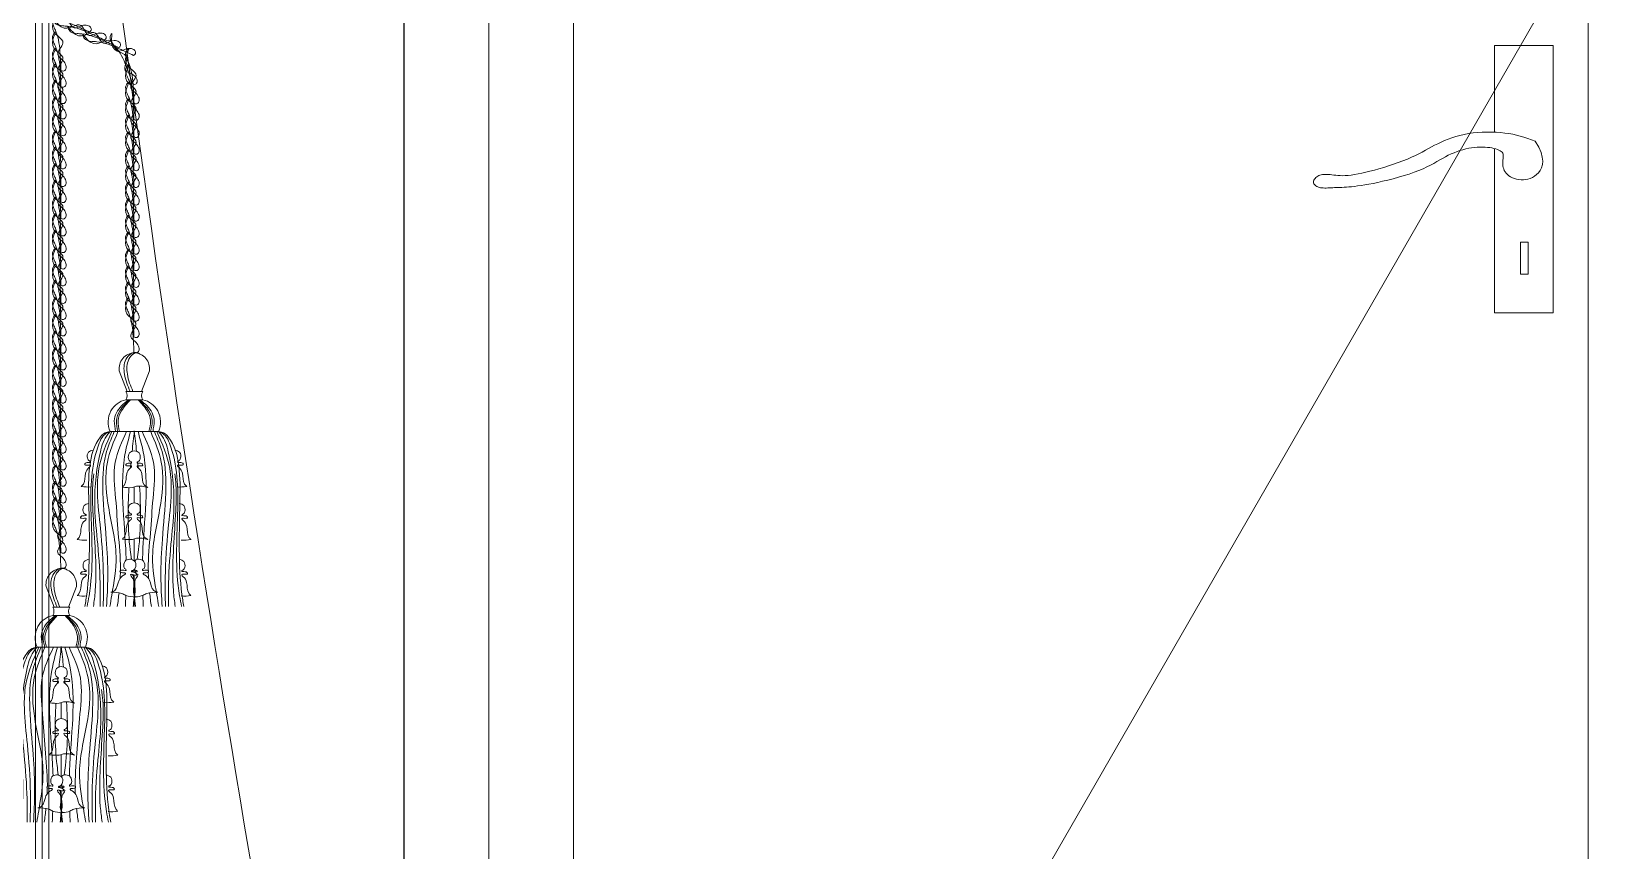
# Model space of a CAD drawing. Header units: inches. Extents: x -20583 to 399182, y -24453 to 525552.
# Drawn here: x 23005 to 23937, y 33676 to 34160 of the extents above; entities that cross this region are included whole.
import ezdxf

# ---------------------------------------------------------------- set-up
doc = ezdxf.new("R2010")
doc.units = ezdxf.units.IN
doc.header["$LTSCALE"] = 1000
doc.header["$MEASUREMENT"] = 0
doc.linetypes.add('HIDDEN2', pattern=[0.1875, 0.125, -0.0625])
for name, color, linetype, lineweight in [('A-GLAZ', 134, 'Continuous', 18), ('Fabric', 253, 'Continuous', 0), ('GRC', 41, 'Continuous', 0)]:
    doc.layers.add(name, color=color, linetype=linetype, lineweight=lineweight)
for name, color, linetype in [('curtain', 21, 'Continuous'), ('FURNITURE', 200, 'Continuous'), ('Layer1', 1, 'Continuous'), ('WOOD 01', 34, 'Continuous')]:
    doc.layers.add(name, color=color, linetype=linetype)

# ---------------------------------------------------------------- blocks, each defined once
blk = doc.blocks.new('tass')
at = {"layer": 'curtain', "color": 42, "lineweight": 0, "ltscale": 1000, "true_color": 0xdba400}
for p, q in [((78219.74, 21088.15, 0), (78229.74, 21088.15, 0)), ((78210.49, 21069.37, 0), (78238.99, 21069.37, 0)), ((78224.74, 21027.33, 0), (78224.74, 21036.71, 0)), ((78224.74, 20992.91, 0), (78224.74, 21005.99, 0)), ((78224.74, 20986.2, 0), (78224.74, 20987.93, 0)), ((78224.74, 20965.98, 0), (78224.74, 20984.61, 0))]:
    blk.add_line(p, q, dxfattribs=at)
at = {"layer": 'curtain', "color": 42, "lineweight": 0, "ltscale": 1000, "true_color": 0xdba400, "elevation": 0}
for points in [[(78224.74, 21115.98, 0.434975), (78215.78, 21105.33), (78220.55, 21093.09)], [(78224.74, 21115.98, -0.434975), (78233.7, 21105.33), (78228.94, 21093.09)], [(78219.74, 21088.15, 0.282984), (78219.74, 21093.09), (78224.74, 21093.09)], [(78229.74, 21088.15, -0.282984), (78229.74, 21093.09), (78224.74, 21093.09)], [(78219.74, 21088.15, 0.222128), (78210.93, 21081.58, 0.232561), (78210.49, 21069.37, 0.647746)], [(78229.74, 21088.15, -0.222128), (78238.55, 21081.58, -0.232561), (78238.99, 21069.37, -0.647746)]]:
    blk.add_lwpolyline(points, format="xyb", dxfattribs=at)
at = {"layer": 'curtain', "color": 42, "lineweight": 0, "ltscale": 1000, "true_color": 0xdba400}
for points in [[(78225.57, 21093.14, 0), (78228.87, 21103.28, 0), (78228.02, 21112.12, 0), (78224.93, 21115.53, 0), (78223.06, 21116.03, 0), (78221.49, 21115.23, 0)], [(78227.24, 21093.09, 0), (78230.55, 21103.23, 0), (78229.7, 21112.07, 0), (78226.72, 21115.4, 0), (78224.74, 21116.25, 0), (78222.97, 21116.01, 0)], [(78221.43, 21088.15, 0), (78217.21, 21084.6, 0), (78212.98, 21075.76, 0), (78213.64, 21069.37, 0), (78213.64, 21069.28, 0)], [(78221.94, 21088.15, 0), (78216.18, 21081.59, 0), (78214.2, 21075.86, 0), (78215.13, 21069.37, 0)], [(78222.5, 21088.15, 0), (78217.17, 21081.59, 0), (78215.2, 21075.86, 0), (78216.13, 21069.37, 0)], [(78227.07, 21088.15, 0), (78232.39, 21081.59, 0), (78234.37, 21075.86, 0), (78233.44, 21069.37, 0)], [(78227.63, 21088.15, 0), (78233.39, 21081.59, 0), (78235.37, 21075.86, 0), (78234.44, 21069.37, 0)], [(78228.14, 21088.15, 0), (78232.35, 21084.6, 0), (78236.59, 21075.76, 0), (78235.93, 21069.37, 0), (78235.93, 21069.28, 0)], [(78200.8, 21058.45, 0), (78197.97, 21057.14, 0), (78197.39, 21053.74, 0), (78198.55, 21052.07, 0), (78199.06, 21051.78, 0), (78199.06, 21051.27, 0), (78198.77, 21051.2, 0), (78197.17, 21051.13, 0), (78196.08, 21050.69, 0), (78195.87, 21050.33, 0), (78195.87, 21049.75, 0), (78196.59, 21049.6, 0), (78198.19, 21049.6, 0), (78199.2, 21049.53, 0), (78199.2, 21049.24, 0), (78198.26, 21048.15, 0), (78196.3, 21044.82, 0), (78195, 21038.37, 0), (78193.74, 21037.01, 0)], [(78224.74, 21058.05, 0), (78221.91, 21056.75, 0), (78221.33, 21053.34, 0), (78222.49, 21051.67, 0), (78223, 21051.38, 0), (78223, 21050.88, 0), (78222.71, 21050.8, 0), (78221.11, 21050.73, 0), (78220.02, 21050.3, 0), (78219.81, 21049.93, 0), (78219.81, 21049.35, 0), (78220.53, 21049.21, 0), (78222.13, 21049.21, 0), (78223.14, 21049.14, 0), (78223.14, 21048.85, 0), (78222.2, 21047.76, 0), (78220.24, 21044.42, 0), (78218.94, 21037.97, 0), (78216.85, 21036.43, 0)], [(78224.74, 21058.05, 0), (78227.57, 21056.75, 0), (78228.15, 21053.34, 0), (78226.99, 21051.67, 0), (78226.48, 21051.38, 0), (78226.48, 21050.88, 0), (78226.77, 21050.8, 0), (78228.37, 21050.73, 0), (78229.46, 21050.3, 0), (78229.68, 21049.93, 0), (78229.68, 21049.35, 0), (78228.95, 21049.21, 0), (78227.35, 21049.21, 0), (78226.34, 21049.14, 0), (78226.34, 21048.85, 0), (78227.28, 21047.76, 0), (78229.24, 21044.42, 0), (78230.55, 21037.97, 0), (78231.8, 21036.62, 0)], [(78249.03, 21058.45, 0), (78251.86, 21057.14, 0), (78252.44, 21053.74, 0), (78251.28, 21052.07, 0), (78250.77, 21051.78, 0), (78250.77, 21051.27, 0), (78251.06, 21051.2, 0), (78252.66, 21051.13, 0), (78253.75, 21050.69, 0), (78253.96, 21050.33, 0), (78253.96, 21049.75, 0), (78253.24, 21049.6, 0), (78251.64, 21049.6, 0), (78250.63, 21049.53, 0), (78250.63, 21049.24, 0), (78251.57, 21048.15, 0), (78253.53, 21044.82, 0), (78254.84, 21038.37, 0), (78256.09, 21037.01, 0)], [(78216.85, 21036.43, 0), (78223.38, 21037.05, 0), (78225.88, 21036.42, 0), (78231.8, 21036.62, 0)], [(78198.28, 21026.97, 0), (78195.45, 21025.67, 0), (78194.87, 21022.26, 0), (78196.03, 21020.59, 0), (78196.54, 21020.3, 0), (78196.54, 21019.8, 0), (78196.25, 21019.72, 0), (78194.65, 21019.65, 0), (78193.56, 21019.22, 0), (78193.35, 21018.85, 0), (78193.35, 21018.27, 0), (78194.07, 21018.13, 0), (78195.67, 21018.13, 0), (78196.68, 21018.06, 0), (78196.68, 21017.77, 0), (78195.74, 21016.68, 0), (78193.78, 21013.34, 0), (78192.48, 21006.89, 0), (78191.22, 21005.53, 0)], [(78224.74, 21027.33, 0), (78221.91, 21026.03, 0), (78221.33, 21022.62, 0), (78222.49, 21020.95, 0), (78223, 21020.66, 0), (78223, 21020.16, 0), (78222.71, 21020.08, 0), (78221.11, 21020.01, 0), (78220.02, 21019.58, 0), (78219.81, 21019.21, 0), (78219.81, 21018.63, 0), (78220.53, 21018.49, 0), (78222.13, 21018.49, 0), (78223.14, 21018.42, 0), (78223.14, 21018.13, 0), (78222.2, 21017.04, 0), (78220.24, 21013.7, 0), (78218.94, 21007.25, 0), (78216.85, 21005.71, 0)], [(78224.74, 21027.33, 0), (78227.57, 21026.03, 0), (78228.15, 21022.62, 0), (78226.99, 21020.95, 0), (78226.48, 21020.66, 0), (78226.48, 21020.16, 0), (78226.77, 21020.08, 0), (78228.37, 21020.01, 0), (78229.46, 21019.58, 0), (78229.68, 21019.21, 0), (78229.68, 21018.63, 0), (78228.95, 21018.49, 0), (78227.35, 21018.49, 0), (78226.34, 21018.42, 0), (78226.34, 21018.13, 0), (78227.28, 21017.04, 0), (78229.24, 21013.7, 0), (78230.55, 21007.25, 0), (78231.8, 21005.9, 0)], [(78251.55, 21026.97, 0), (78254.38, 21025.67, 0), (78254.96, 21022.26, 0), (78253.8, 21020.59, 0), (78253.29, 21020.3, 0), (78253.29, 21019.8, 0), (78253.58, 21019.72, 0), (78255.18, 21019.65, 0), (78256.27, 21019.22, 0), (78256.48, 21018.85, 0), (78256.48, 21018.27, 0), (78255.76, 21018.13, 0), (78254.16, 21018.13, 0), (78253.15, 21018.06, 0), (78253.15, 21017.77, 0), (78254.09, 21016.68, 0), (78256.05, 21013.34, 0), (78257.36, 21006.89, 0), (78258.61, 21005.53, 0)], [(78216.85, 21005.71, 0), (78223.38, 21006.33, 0), (78225.88, 21005.7, 0), (78231.8, 21005.9, 0)], [(78198.32, 20993.93, 0), (78195.49, 20992.62, 0), (78194.91, 20989.21, 0), (78196.07, 20987.55, 0), (78196.57, 20987.26, 0), (78196.57, 20986.75, 0), (78196.28, 20986.68, 0), (78194.69, 20986.6, 0), (78193.6, 20986.17, 0), (78193.38, 20985.81, 0), (78193.38, 20985.23, 0), (78194.11, 20985.08, 0), (78195.7, 20985.08, 0), (78196.72, 20985.01, 0), (78196.72, 20984.72, 0), (78195.78, 20983.63, 0), (78193.82, 20980.3, 0), (78192.51, 20973.84, 0), (78191.25, 20972.49, 0)], [(78222.84, 20994.04, 0), (78219.81, 20993.32, 0), (78218.56, 20990.1, 0), (78219.37, 20988.23, 0), (78219.81, 20987.85, 0), (78219.71, 20987.35, 0), (78219.41, 20987.33, 0), (78217.83, 20987.58, 0), (78216.67, 20987.37, 0), (78216.39, 20987.06, 0), (78216.27, 20986.49, 0), (78216.96, 20986.2, 0), (78218.52, 20985.89, 0), (78219.5, 20985.61, 0), (78219.44, 20985.33, 0), (78218.3, 20984.45, 0), (78215.72, 20981.57, 0), (78213.16, 20975.51, 0), (78210.81, 20974.41, 0)], [(78226.64, 20994.04, 0), (78224.13, 20992.19, 0), (78224.24, 20988.74, 0), (78225.71, 20987.34, 0), (78226.26, 20987.15, 0), (78226.36, 20986.66, 0), (78226.09, 20986.53, 0), (78224.54, 20986.14, 0), (78223.56, 20985.49, 0), (78223.42, 20985.1, 0), (78223.54, 20984.53, 0), (78224.28, 20984.53, 0), (78225.84, 20984.85, 0), (78226.85, 20984.98, 0), (78226.91, 20984.69, 0), (78226.2, 20983.44, 0), (78224.94, 20979.78, 0), (78224.95, 20973.2, 0), (78223.98, 20971.62, 0)], [(78226.64, 20994.04, 0), (78229.67, 20993.32, 0), (78230.92, 20990.1, 0), (78230.12, 20988.23, 0), (78229.67, 20987.85, 0), (78229.78, 20987.35, 0), (78230.07, 20987.33, 0), (78231.65, 20987.58, 0), (78232.81, 20987.37, 0), (78233.09, 20987.06, 0), (78233.21, 20986.49, 0), (78232.53, 20986.2, 0), (78230.96, 20985.89, 0), (78229.98, 20985.61, 0), (78230.04, 20985.33, 0), (78231.18, 20984.45, 0), (78233.76, 20981.57, 0), (78236.33, 20975.51, 0), (78238.67, 20974.41, 0)], [(78251.52, 20993.93, 0), (78254.35, 20992.62, 0), (78254.93, 20989.21, 0), (78253.76, 20987.55, 0), (78253.26, 20987.26, 0), (78253.26, 20986.75, 0), (78253.55, 20986.68, 0), (78255.14, 20986.6, 0), (78256.23, 20986.17, 0), (78256.45, 20985.81, 0), (78256.45, 20985.23, 0), (78255.72, 20985.08, 0), (78254.13, 20985.08, 0), (78253.11, 20985.01, 0), (78253.11, 20984.72, 0), (78254.05, 20983.63, 0), (78256.01, 20980.3, 0), (78257.32, 20973.84, 0), (78258.58, 20972.49, 0)], [(78238.67, 20974.41, 0), (78232.16, 20973.72, 0), (78229.82, 20972.61, 0), (78223.98, 20971.62, 0)]]:
    blk.add_spline(points, degree=3, dxfattribs=at)
for points, knots in [([(78210.49, 21069.37, 0), (78209.85, 21069.33, 0), (78207.59, 21069.19, 0), (78201.07, 21062.98, 0), (78197.46, 21048.19, 0), (78197.82, 21024.49, 0), (78198.52, 20998.1, 0), (78197.45, 20977.22, 0), (78195.71, 20967.31, 0), (78195.46, 20965.98, 0)], [0, 0, 0, 0, 1.88546, 6.692223, 25.03677, 45.785579, 78.040267, 104.189263, 108.247754, 108.247754, 108.247754, 108.247754]), ([(78210.49, 21069.37, 0), (78209.69, 21069.07, 0), (78205.83, 21067.63, 0), (78198.66, 21049.87, 0), (78198.89, 21018.18, 0), (78200.73, 20986.07, 0), (78197.24, 20968.1, 0), (78196.81, 20965.98, 0)], [0, 0, 0, 0, 2.515357, 12.157325, 51.767584, 100.17516, 106.680385, 106.680385, 106.680385, 106.680385]), ([(78210.49, 21069.37, 0), (78210.02, 21068.89, 0), (78206.86, 21065.62, 0), (78202.4, 21050.07, 0), (78200.34, 21028.19, 0), (78203.36, 21001.26, 0), (78204.79, 20981.78, 0), (78204.44, 20969.49, 0), (78204.54, 20965.98, 0)], [0, 0, 0, 0, 2.007034, 13.599116, 46.514064, 68.263556, 94.567068, 105.104983, 105.104983, 105.104983, 105.104983]), ([(78211.41, 21069.37, 0), (78208.28, 21062.24, 0), (78203.23, 21050.77, 0), (78202.53, 21030.9, 0), (78205.18, 21009.6, 0), (78206.73, 20987.04, 0), (78206.48, 20971.74, 0), (78206.36, 20965.98, 0)], [0, 0, 0, 0, 23.11123, 37.13989, 58.938099, 87.56344, 104.848877, 104.848877, 104.848877, 104.848877]), ([(78212.87, 21069.37, 0), (78210.97, 21064.91, 0), (78206.1, 21053.43, 0), (78205.73, 21031.43, 0), (78208.26, 21007.57, 0), (78209.35, 20985.11, 0), (78208.67, 20971.85, 0), (78208.32, 20965.98, 0)], [0, 0, 0, 0, 14.461806, 37.172593, 64.608028, 86.813347, 104.448719, 104.448719, 104.448719, 104.448719]), ([(78215.04, 21069.37, 0), (78212.54, 21063.42, 0), (78206.88, 21049.97, 0), (78208.47, 21024.29, 0), (78216, 20998.64, 0), (78212.25, 20978.06, 0), (78210.64, 20968.23, 0), (78210.28, 20965.98, 0)], [0, 0, 0, 0, 19.16217, 43.282185, 75.216668, 98.196351, 105.022244, 105.022244, 105.022244, 105.022244]), ([(78220.12, 21069.37, 0), (78217.33, 21063.44, 0), (78211.46, 21050.95, 0), (78213.89, 21030.08, 0), (78215.1, 21009.22, 0), (78216.56, 20994.93, 0), (78216.52, 20987.53, 0), (78216.52, 20987.23, 0)], [0, 0, 0, 0, 19.313115, 40.610909, 61.195171, 82.530094, 83.430851, 83.430851, 83.430851, 83.430851]), ([(78222.56, 21069.37, 0), (78221.52, 21065.74, 0), (78217.6, 21052.12, 0), (78217.4, 21027.28, 0), (78219.54, 21005.7, 0), (78219.86, 20994.38, 0), (78219.89, 20993.38, 0)], [0, 0, 0, 0, 11.321596, 42.431835, 73.453337, 76.475104, 76.475104, 76.475104, 76.475104]), ([(78226.92, 21069.37, 0), (78227.97, 21065.74, 0), (78231.88, 21052.12, 0), (78232.08, 21027.28, 0), (78229.95, 21005.7, 0), (78229.62, 20994.38, 0), (78229.59, 20993.38, 0)], [0, 0, 0, 0, 11.321596, 42.431835, 73.453337, 76.475104, 76.475104, 76.475104, 76.475104]), ([(78229.36, 21069.37, 0), (78232.15, 21063.44, 0), (78238.02, 21050.95, 0), (78235.59, 21030.08, 0), (78234.38, 21009.22, 0), (78232.92, 20994.93, 0), (78232.96, 20987.53, 0), (78232.96, 20987.23, 0)], [0, 0, 0, 0, 19.313115, 40.610909, 61.195171, 82.530094, 83.430851, 83.430851, 83.430851, 83.430851]), ([(78234.44, 21069.37, 0), (78236.94, 21063.42, 0), (78242.6, 21049.97, 0), (78241.01, 21024.29, 0), (78233.48, 20998.64, 0), (78237.24, 20978.06, 0), (78238.84, 20968.23, 0), (78239.2, 20965.98, 0)], [0, 0, 0, 0, 19.16217, 43.282185, 75.216668, 98.196351, 105.022244, 105.022244, 105.022244, 105.022244]), ([(78236.61, 21069.37, 0), (78238.51, 21064.91, 0), (78243.38, 21053.43, 0), (78243.75, 21031.43, 0), (78241.22, 21007.57, 0), (78240.13, 20985.11, 0), (78240.81, 20971.85, 0), (78241.17, 20965.98, 0)], [0, 0, 0, 0, 14.461806, 37.172593, 64.608028, 86.813347, 104.448719, 104.448719, 104.448719, 104.448719]), ([(78238.07, 21069.37, 0), (78241.21, 21062.24, 0), (78246.25, 21050.77, 0), (78246.95, 21030.9, 0), (78244.3, 21009.6, 0), (78242.75, 20987.04, 0), (78243, 20971.74, 0), (78243.13, 20965.98, 0)], [0, 0, 0, 0, 23.11123, 37.13989, 58.938099, 87.56344, 104.848877, 104.848877, 104.848877, 104.848877]), ([(78238.99, 21069.37, 0), (78239.79, 21069.07, 0), (78243.65, 21067.63, 0), (78250.82, 21049.87, 0), (78250.59, 21018.18, 0), (78248.75, 20986.07, 0), (78252.25, 20968.1, 0), (78252.68, 20965.98, 0)], [0, 0, 0, 0, 2.515357, 12.157325, 51.767584, 100.17516, 106.680385, 106.680385, 106.680385, 106.680385]), ([(78238.99, 21069.37, 0), (78239.46, 21068.89, 0), (78242.62, 21065.62, 0), (78247.08, 21050.07, 0), (78249.14, 21028.19, 0), (78246.12, 21001.26, 0), (78244.69, 20981.78, 0), (78245.04, 20969.49, 0), (78244.94, 20965.98, 0)], [0, 0, 0, 0, 2.007034, 13.599116, 46.514064, 68.263556, 94.567068, 105.104983, 105.104983, 105.104983, 105.104983]), ([(78238.99, 21069.37, 0), (78239.63, 21069.33, 0), (78241.89, 21069.19, 0), (78248.41, 21062.98, 0), (78252.02, 21048.19, 0), (78251.66, 21024.49, 0), (78250.97, 20998.1, 0), (78252.04, 20977.22, 0), (78253.77, 20967.31, 0), (78254.02, 20965.98, 0)], [0, 0, 0, 0, 1.88546, 6.692223, 25.03677, 45.785579, 78.040267, 104.189263, 108.247754, 108.247754, 108.247754, 108.247754]), ([(78200.53, 20965.98, 0), (78200.98, 20969.09, 0), (78202.37, 20979.89, 0), (78201.8, 20998, 0), (78200.39, 21018.79, 0), (78199.56, 21034.14, 0), (78200.59, 21042.23, 0), (78200.86, 21044.36, 0)], [5.059628, 5.059628, 5.059628, 5.059628, 14.477933, 37.724665, 59.153291, 77.15639, 83.59054, 83.59054, 83.59054, 83.59054]), ([(78221.64, 21037.19, 0), (78220.85, 21024.62, 0), (78220.77, 21010.2, 0), (78222.73, 20995.82, 0), (78222.99, 20993.96, 0)], [32.552342, 32.552342, 32.552342, 32.552342, 70.272536, 75.866413, 75.866413, 75.866413, 75.866413]), ([(78227.9, 21036.23, 0), (78228.63, 21023.98, 0), (78228.67, 21009.88, 0), (78226.75, 20995.82, 0), (78226.49, 20993.96, 0)], [33.509366, 33.509366, 33.509366, 33.509366, 70.272536, 75.866413, 75.866413, 75.866413, 75.866413]), ([(78248.95, 20965.98, 0), (78248.5, 20969.09, 0), (78247.12, 20979.89, 0), (78247.68, 20998, 0), (78249.09, 21018.79, 0), (78249.92, 21034.14, 0), (78248.89, 21042.23, 0), (78248.62, 21044.36, 0)], [5.059628, 5.059628, 5.059628, 5.059628, 14.477933, 37.724665, 59.153291, 77.15639, 83.59054, 83.59054, 83.59054, 83.59054]), ([(78223.41, 20984.94, 0), (78223.08, 20985.06, 0), (78222.63, 20985.22, 0), (78222.5, 20984.25, 0), (78224, 20982.88, 0), (78225.12, 20978.92, 0), (78223.65, 20974.98, 0), (78224.66, 20972.92, 0), (78224.74, 20972.78, 0)], [16.303462, 16.303462, 16.303462, 16.303462, 17.124618, 17.414629, 18.85427, 22.722221, 29.305613, 29.787645, 29.787645, 29.787645, 29.787645]), ([(78224.74, 20987.93, 0), (78224.48, 20987.63, 0), (78224, 20987.29, 0), (78223.18, 20987.3, 0), (78222.99, 20986.63, 0), (78223.79, 20986.42, 0), (78224.3, 20986.34, 0), (78224.74, 20986.2, 0)], [7.456516, 7.456516, 7.456516, 7.456516, 8.604971, 9.189876, 9.697377, 9.996568, 11.386627, 11.386627, 11.386627, 11.386627]), ([(78225.27, 20984.69, 0), (78224.97, 20981.86, 0), (78224.5, 20975.62, 0), (78224.99, 20969.39, 0), (78225.43, 20965.98, 0)], [85.18572, 85.18572, 85.18572, 85.18572, 93.715267, 104.052116, 104.052116, 104.052116, 104.052116]), ([(78226.07, 20984.94, 0), (78226.07, 20984.77, 0), (78225.98, 20984.34, 0), (78225.28, 20984.53, 0), (78224.89, 20984.59, 0), (78224.74, 20984.61, 0)], [13.33354, 13.33354, 13.33354, 13.33354, 13.769673, 14.509669, 14.970828, 14.970828, 14.970828, 14.970828]), ([(78210.81, 20974.41, 0), (78213.06, 20974.47, 0), (78216.21, 20974.56, 0), (78220.17, 20972.14, 0), (78222.53, 20971.82, 0), (78224.05, 20971.71, 0)], [0, 0, 0, 0, 6.553714, 9.139118, 13.637218, 13.637218, 13.637218, 13.637218])]:
    blk.add_open_spline(points, degree=3, knots=knots, dxfattribs=at)
for points in [[(78224.74, 21069.76, 0), (78224.29, 21065.73, 0), (78223.84, 21061.7, 0), (78223.42, 21057.67, 0)], [(78224.74, 21069.76, 0), (78225.19, 21065.73, 0), (78225.64, 21061.7, 0), (78226.06, 21057.67, 0)], [(78222.8, 21051.55, 0), (78222.69, 21050.36, 0), (78222.58, 21049.16, 0), (78222.47, 21047.97, 0)], [(78226.68, 21051.55, 0), (78226.79, 21050.36, 0), (78226.91, 21049.16, 0), (78227.01, 21047.97, 0)], [(78199.47, 21036.78, 0), (78197.6, 21036.45, 0), (78195.67, 21036.73, 0), (78193.74, 21037.01, 0)], [(78250.36, 21036.78, 0), (78252.23, 21036.45, 0), (78254.16, 21036.73, 0), (78256.09, 21037.01, 0)], [(78196.95, 21005.3, 0), (78195.08, 21004.97, 0), (78193.15, 21005.25, 0), (78191.22, 21005.53, 0)], [(78252.88, 21005.3, 0), (78254.75, 21004.97, 0), (78256.68, 21005.25, 0), (78258.61, 21005.53, 0)], [(78222.84, 20994.04, 0), (78223.53, 20993.7, 0), (78224.22, 20993.36, 0), (78224.74, 20992.91, 0)], [(78216.5, 20986.31, 0), (78216.48, 20985.12, 0), (78216.44, 20983.94, 0), (78216.38, 20982.75, 0)], [(78223.89, 20987.36, 0), (78223.95, 20986.89, 0), (78224.01, 20986.41, 0), (78224.07, 20985.93, 0)], [(78225.59, 20987.36, 0), (78225.55, 20987.04, 0), (78225.51, 20986.71, 0), (78225.47, 20986.38, 0)], [(78232.98, 20986.31, 0), (78233, 20985.12, 0), (78233.04, 20983.94, 0), (78233.1, 20982.75, 0)], [(78196.99, 20972.26, 0), (78195.12, 20971.92, 0), (78193.18, 20972.21, 0), (78191.25, 20972.49, 0)], [(78215.7, 20974.2, 0), (78215.41, 20971.45, 0), (78215.06, 20968.72, 0), (78214.67, 20965.98, 0)], [(78219.71, 20972.58, 0), (78219.64, 20970.38, 0), (78219.55, 20968.18, 0), (78219.46, 20965.98, 0)], [(78224.67, 20972.9, 0), (78224.57, 20970.59, 0), (78224.35, 20968.28, 0), (78224.05, 20965.98, 0)], [(78229.77, 20972.58, 0), (78229.84, 20970.38, 0), (78229.93, 20968.18, 0), (78230.02, 20965.98, 0)], [(78233.78, 20974.2, 0), (78234.07, 20971.45, 0), (78234.43, 20968.72, 0), (78234.81, 20965.98, 0)], [(78252.84, 20972.26, 0), (78254.71, 20971.92, 0), (78256.65, 20972.21, 0), (78258.58, 20972.49, 0)]]:
    blk.add_open_spline(points, degree=3, dxfattribs=at)
blk = doc.blocks.new('EMBRASSE 2')
at = {"layer": 'FURNITURE', "color": 40, "lineweight": 0, "ltscale": 1000}
for points in [[(4950.44, -9263.01, 0), (4958.99, -9259.06, 0), (4972.24, -9254.9, 0), (4975.1, -9254.7, 0), (4979.87, -9252.61, 0), (4980.58, -9250.91, 0), (4975.94, -9255.29, 0), (4964.22, -9254.42, 0), (4959.47, -9260.43, 0), (4955.72, -9259.45, 0), (4952.43, -9258.92, 0), (4949.83, -9260.09, 0), (4949.42, -9261.87, 0), (4950.44, -9263.01, 0)], [(4958.99, -9258.5, 0), (4967.54, -9254.54, 0), (4980.79, -9250.38, 0), (4983.66, -9250.19, 0), (4988.43, -9248.09, 0), (4989.13, -9246.4, 0), (4984.5, -9250.77, 0), (4972.78, -9249.9, 0), (4968.03, -9255.91, 0), (4964.27, -9254.93, 0), (4960.99, -9254.4, 0), (4958.39, -9255.58, 0), (4957.97, -9257.36, 0), (4958.99, -9258.5, 0)], [(4959, -9258.5, 0), (4967.55, -9254.55, 0), (4980.8, -9250.39, 0), (4983.67, -9250.19, 0), (4988.43, -9248.1, 0), (4989.14, -9246.4, 0), (4984.5, -9250.78, 0), (4972.78, -9249.91, 0), (4968.03, -9255.92, 0), (4964.28, -9254.94, 0), (4960.99, -9254.41, 0), (4958.4, -9255.59, 0), (4957.98, -9257.37, 0), (4959, -9258.5, 0)], [(4967.77, -9253.88, 0), (4976.32, -9249.92, 0), (4989.57, -9245.76, 0), (4992.44, -9245.56, 0), (4997.2, -9243.47, 0), (4997.91, -9241.78, 0), (4993.27, -9246.15, 0), (4981.55, -9245.28, 0), (4976.8, -9251.29, 0), (4973.05, -9250.31, 0), (4969.76, -9249.78, 0), (4967.17, -9250.96, 0), (4966.75, -9252.74, 0), (4967.77, -9253.88, 0)], [(4984.63, -9276.52, 0), (4985.11, -9267.12, 0), (4987.6, -9253.46, 0), (4988.77, -9250.83, 0), (4989.13, -9245.63, 0), (4987.96, -9244.22, 0), (4989.67, -9250.36, 0), (4983.44, -9260.33, 0), (4986.55, -9267.33, 0), (4983.93, -9270.19, 0), (4981.93, -9272.85, 0), (4981.76, -9275.7, 0), (4983.14, -9276.9, 0), (4984.63, -9276.52, 0)], [(4942.05, -9284.68, 0), (4945.29, -9275.83, 0), (4951.69, -9263.51, 0), (4953.58, -9261.34, 0), (4955.46, -9256.48, 0), (4954.76, -9254.79, 0), (4954.58, -9261.16, 0), (4945.69, -9268.85, 0), (4946.6, -9276.46, 0), (4943.25, -9278.42, 0), (4940.56, -9280.37, 0), (4939.56, -9283.04, 0), (4940.52, -9284.6, 0), (4942.05, -9284.68, 0)], [(4941.66, -9267.63, 0), (4950.21, -9263.68, 0), (4963.46, -9259.52, 0), (4966.33, -9259.32, 0), (4971.1, -9257.23, 0), (4971.8, -9255.53, 0), (4967.17, -9259.91, 0), (4955.45, -9259.04, 0), (4950.7, -9265.05, 0), (4946.94, -9264.07, 0), (4943.66, -9263.54, 0), (4941.06, -9264.72, 0), (4940.64, -9266.5, 0), (4941.66, -9267.63, 0)], [(4984.63, -9286.05, 0), (4985.11, -9276.64, 0), (4987.6, -9262.98, 0), (4988.77, -9260.35, 0), (4989.13, -9255.16, 0), (4987.96, -9253.74, 0), (4989.67, -9259.89, 0), (4983.44, -9269.85, 0), (4986.55, -9276.85, 0), (4983.93, -9279.72, 0), (4981.93, -9282.38, 0), (4981.76, -9285.22, 0), (4983.14, -9286.42, 0), (4984.63, -9286.05, 0)], [(4941.42, -9295.9, 0), (4941.91, -9286.5, 0), (4944.4, -9272.83, 0), (4945.56, -9270.21, 0), (4945.93, -9265.01, 0), (4944.76, -9263.6, 0), (4946.47, -9269.74, 0), (4940.24, -9279.71, 0), (4943.34, -9286.71, 0), (4940.73, -9289.57, 0), (4938.73, -9292.23, 0), (4938.56, -9295.08, 0), (4939.94, -9296.28, 0), (4941.42, -9295.9, 0)], [(4984.63, -9295.76, 0), (4985.11, -9286.36, 0), (4987.6, -9272.69, 0), (4988.77, -9270.07, 0), (4989.13, -9264.87, 0), (4987.96, -9263.46, 0), (4989.67, -9269.6, 0), (4983.44, -9279.56, 0), (4986.55, -9286.57, 0), (4983.93, -9289.43, 0), (4981.93, -9292.09, 0), (4981.76, -9294.94, 0), (4983.14, -9296.13, 0), (4984.63, -9295.76, 0)], [(4941.42, -9305.62, 0), (4941.91, -9296.21, 0), (4944.4, -9282.55, 0), (4945.56, -9279.92, 0), (4945.93, -9274.73, 0), (4944.76, -9273.31, 0), (4946.47, -9279.45, 0), (4940.24, -9289.42, 0), (4943.34, -9296.42, 0), (4940.73, -9299.29, 0), (4938.73, -9301.95, 0), (4938.56, -9304.79, 0), (4939.94, -9305.99, 0), (4941.42, -9305.62, 0)], [(4984.63, -9304.84, 0), (4985.11, -9295.43, 0), (4987.6, -9281.77, 0), (4988.77, -9279.14, 0), (4989.13, -9273.95, 0), (4987.96, -9272.53, 0), (4989.67, -9278.67, 0), (4983.44, -9288.64, 0), (4986.55, -9295.64, 0), (4983.93, -9298.51, 0), (4981.93, -9301.16, 0), (4981.76, -9304.01, 0), (4983.14, -9305.21, 0), (4984.63, -9304.84, 0)], [(4941.42, -9315.84, 0), (4941.91, -9306.43, 0), (4944.4, -9292.77, 0), (4945.56, -9290.14, 0), (4945.93, -9284.95, 0), (4944.76, -9283.53, 0), (4946.47, -9289.67, 0), (4940.24, -9299.64, 0), (4943.34, -9306.64, 0), (4940.73, -9309.5, 0), (4938.73, -9312.16, 0), (4938.56, -9315.01, 0), (4939.94, -9316.21, 0), (4941.42, -9315.84, 0)], [(4984.63, -9314.72, 0), (4985.11, -9305.31, 0), (4987.6, -9291.65, 0), (4988.77, -9289.02, 0), (4989.13, -9283.83, 0), (4987.96, -9282.41, 0), (4989.67, -9288.55, 0), (4983.44, -9298.52, 0), (4986.55, -9305.52, 0), (4983.93, -9308.39, 0), (4981.93, -9311.05, 0), (4981.76, -9313.89, 0), (4983.14, -9315.09, 0), (4984.63, -9314.72, 0)], [(4941.42, -9325.72, 0), (4941.91, -9316.31, 0), (4944.4, -9302.65, 0), (4945.56, -9300.02, 0), (4945.93, -9294.83, 0), (4944.76, -9293.41, 0), (4946.47, -9299.55, 0), (4940.24, -9309.52, 0), (4943.34, -9316.52, 0), (4940.73, -9319.39, 0), (4938.73, -9322.05, 0), (4938.56, -9324.89, 0), (4939.94, -9326.09, 0), (4941.42, -9325.72, 0)], [(4984.63, -9324.39, 0), (4985.11, -9314.99, 0), (4987.6, -9301.32, 0), (4988.77, -9298.7, 0), (4989.13, -9293.5, 0), (4987.96, -9292.09, 0), (4989.67, -9298.23, 0), (4983.44, -9308.19, 0), (4986.55, -9315.2, 0), (4983.93, -9318.06, 0), (4981.93, -9320.72, 0), (4981.76, -9323.57, 0), (4983.14, -9324.77, 0), (4984.63, -9324.39, 0)], [(4941.42, -9335.39, 0), (4941.91, -9325.99, 0), (4944.4, -9312.32, 0), (4945.56, -9309.7, 0), (4945.93, -9304.5, 0), (4944.76, -9303.09, 0), (4946.47, -9309.23, 0), (4940.24, -9319.19, 0), (4943.34, -9326.2, 0), (4940.73, -9329.06, 0), (4938.73, -9331.72, 0), (4938.56, -9334.57, 0), (4939.94, -9335.77, 0), (4941.42, -9335.39, 0)], [(4984.63, -9334.31, 0), (4985.11, -9324.9, 0), (4987.6, -9311.24, 0), (4988.77, -9308.61, 0), (4989.13, -9303.42, 0), (4987.96, -9302.01, 0), (4989.67, -9308.15, 0), (4983.44, -9318.11, 0), (4986.55, -9325.12, 0), (4983.93, -9327.98, 0), (4981.93, -9330.64, 0), (4981.76, -9333.49, 0), (4983.14, -9334.68, 0), (4984.63, -9334.31, 0)], [(4941.42, -9345.31, 0), (4941.91, -9335.9, 0), (4944.4, -9322.24, 0), (4945.56, -9319.61, 0), (4945.93, -9314.42, 0), (4944.76, -9313.01, 0), (4946.47, -9319.15, 0), (4940.24, -9329.11, 0), (4943.34, -9336.12, 0), (4940.73, -9338.98, 0), (4938.73, -9341.64, 0), (4938.56, -9344.49, 0), (4939.94, -9345.68, 0), (4941.42, -9345.31, 0)], [(4984.63, -9344.71, 0), (4985.11, -9335.31, 0), (4987.6, -9321.64, 0), (4988.77, -9319.02, 0), (4989.13, -9313.82, 0), (4987.96, -9312.41, 0), (4989.67, -9318.55, 0), (4983.44, -9328.51, 0), (4986.55, -9335.52, 0), (4983.93, -9338.38, 0), (4981.93, -9341.04, 0), (4981.76, -9343.89, 0), (4983.14, -9345.09, 0), (4984.63, -9344.71, 0)], [(4941.42, -9355.71, 0), (4941.91, -9346.31, 0), (4944.4, -9332.64, 0), (4945.56, -9330.02, 0), (4945.93, -9324.82, 0), (4944.76, -9323.41, 0), (4946.47, -9329.55, 0), (4940.24, -9339.51, 0), (4943.34, -9346.52, 0), (4940.73, -9349.38, 0), (4938.73, -9352.04, 0), (4938.56, -9354.89, 0), (4939.94, -9356.08, 0), (4941.42, -9355.71, 0)], [(4984.63, -9354.24, 0), (4985.11, -9344.83, 0), (4987.6, -9331.17, 0), (4988.77, -9328.54, 0), (4989.13, -9323.35, 0), (4987.96, -9321.93, 0), (4989.67, -9328.07, 0), (4983.44, -9338.04, 0), (4986.55, -9345.04, 0), (4983.93, -9347.91, 0), (4981.93, -9350.56, 0), (4981.76, -9353.41, 0), (4983.14, -9354.61, 0), (4984.63, -9354.24, 0)], [(4941.42, -9365.24, 0), (4941.91, -9355.83, 0), (4944.4, -9342.17, 0), (4945.56, -9339.54, 0), (4945.93, -9334.35, 0), (4944.76, -9332.93, 0), (4946.47, -9339.07, 0), (4940.24, -9349.04, 0), (4943.34, -9356.04, 0), (4940.73, -9358.9, 0), (4938.73, -9361.56, 0), (4938.56, -9364.41, 0), (4939.94, -9365.61, 0), (4941.42, -9365.24, 0)], [(4984.63, -9363.95, 0), (4985.11, -9354.54, 0), (4987.6, -9340.88, 0), (4988.77, -9338.25, 0), (4989.13, -9333.06, 0), (4987.96, -9331.65, 0), (4989.67, -9337.79, 0), (4983.44, -9347.75, 0), (4986.55, -9354.75, 0), (4983.93, -9357.62, 0), (4981.93, -9360.28, 0), (4981.76, -9363.12, 0), (4983.14, -9364.32, 0), (4984.63, -9363.95, 0)], [(4941.46, -9374.9, 0), (4941.95, -9365.49, 0), (4944.44, -9351.83, 0), (4945.6, -9349.2, 0), (4945.97, -9344.01, 0), (4944.8, -9342.59, 0), (4946.51, -9348.73, 0), (4940.28, -9358.7, 0), (4943.38, -9365.7, 0), (4940.77, -9368.57, 0), (4938.77, -9371.23, 0), (4938.6, -9374.07, 0), (4939.98, -9375.27, 0), (4941.46, -9374.9, 0)], [(4984.63, -9373.94, 0), (4985.11, -9364.53, 0), (4987.6, -9350.87, 0), (4988.77, -9348.24, 0), (4989.13, -9343.04, 0), (4987.96, -9341.63, 0), (4989.67, -9347.77, 0), (4983.44, -9357.74, 0), (4986.55, -9364.74, 0), (4983.93, -9367.6, 0), (4981.93, -9370.26, 0), (4981.76, -9373.11, 0), (4983.14, -9374.31, 0), (4984.63, -9373.94, 0)], [(4941.46, -9384.78, 0), (4941.95, -9375.37, 0), (4944.44, -9361.71, 0), (4945.6, -9359.08, 0), (4945.97, -9353.89, 0), (4944.8, -9352.47, 0), (4946.51, -9358.62, 0), (4940.28, -9368.58, 0), (4943.38, -9375.58, 0), (4940.77, -9378.45, 0), (4938.77, -9381.11, 0), (4938.6, -9383.95, 0), (4939.98, -9385.15, 0), (4941.46, -9384.78, 0)], [(4984.63, -9383.82, 0), (4985.11, -9374.41, 0), (4987.6, -9360.75, 0), (4988.77, -9358.12, 0), (4989.13, -9352.92, 0), (4987.96, -9351.51, 0), (4989.67, -9357.65, 0), (4983.44, -9367.62, 0), (4986.55, -9374.62, 0), (4983.93, -9377.48, 0), (4981.93, -9380.14, 0), (4981.76, -9382.99, 0), (4983.14, -9384.19, 0), (4984.63, -9383.82, 0)], [(4941.46, -9394.46, 0), (4941.95, -9385.05, 0), (4944.44, -9371.39, 0), (4945.6, -9368.76, 0), (4945.97, -9363.56, 0), (4944.8, -9362.15, 0), (4946.51, -9368.29, 0), (4940.28, -9378.26, 0), (4943.38, -9385.26, 0), (4940.77, -9388.12, 0), (4938.77, -9390.78, 0), (4938.6, -9393.63, 0), (4939.98, -9394.83, 0), (4941.46, -9394.46, 0)], [(4984.63, -9393.49, 0), (4985.11, -9384.09, 0), (4987.6, -9370.42, 0), (4988.77, -9367.8, 0), (4989.13, -9362.6, 0), (4987.96, -9361.19, 0), (4989.67, -9367.33, 0), (4983.44, -9377.29, 0), (4986.55, -9384.3, 0), (4983.93, -9387.16, 0), (4981.93, -9389.82, 0), (4981.76, -9392.67, 0), (4983.14, -9393.86, 0), (4984.63, -9393.49, 0)], [(4984.63, -9403.41, 0), (4985.11, -9394, 0), (4987.6, -9380.34, 0), (4988.77, -9377.71, 0), (4989.13, -9372.52, 0), (4987.96, -9371.1, 0), (4989.67, -9377.25, 0), (4983.44, -9387.21, 0), (4986.55, -9394.21, 0), (4983.93, -9397.08, 0), (4981.93, -9399.74, 0), (4981.76, -9402.58, 0), (4983.14, -9403.78, 0), (4984.63, -9403.41, 0)], [(4941.46, -9404.37, 0), (4941.95, -9394.97, 0), (4944.44, -9381.3, 0), (4945.6, -9378.68, 0), (4945.97, -9373.48, 0), (4944.8, -9372.07, 0), (4946.51, -9378.21, 0), (4940.28, -9388.17, 0), (4943.38, -9395.18, 0), (4940.77, -9398.04, 0), (4938.77, -9400.7, 0), (4938.6, -9403.55, 0), (4939.98, -9404.75, 0), (4941.46, -9404.37, 0)], [(4941.46, -9414.77, 0), (4941.95, -9405.37, 0), (4944.44, -9391.7, 0), (4945.6, -9389.08, 0), (4945.97, -9383.88, 0), (4944.8, -9382.47, 0), (4946.51, -9388.61, 0), (4940.28, -9398.57, 0), (4943.38, -9405.58, 0), (4940.77, -9408.44, 0), (4938.77, -9411.1, 0), (4938.6, -9413.95, 0), (4939.98, -9415.15, 0), (4941.46, -9414.77, 0)], [(4984.63, -9413.81, 0), (4985.11, -9404.4, 0), (4987.6, -9390.74, 0), (4988.77, -9388.11, 0), (4989.13, -9382.92, 0), (4987.96, -9381.51, 0), (4989.67, -9387.65, 0), (4983.44, -9397.61, 0), (4986.55, -9404.62, 0), (4983.93, -9407.48, 0), (4981.93, -9410.14, 0), (4981.76, -9412.99, 0), (4983.14, -9414.18, 0), (4984.63, -9413.81, 0)], [(4941.46, -9424.3, 0), (4941.95, -9414.89, 0), (4944.44, -9401.23, 0), (4945.6, -9398.6, 0), (4945.97, -9393.41, 0), (4944.8, -9391.99, 0), (4946.51, -9398.13, 0), (4940.28, -9408.1, 0), (4943.38, -9415.1, 0), (4940.77, -9417.97, 0), (4938.77, -9420.63, 0), (4938.6, -9423.47, 0), (4939.98, -9424.67, 0), (4941.46, -9424.3, 0)], [(4984.63, -9423.34, 0), (4985.11, -9413.93, 0), (4987.6, -9400.27, 0), (4988.77, -9397.64, 0), (4989.13, -9392.44, 0), (4987.96, -9391.03, 0), (4989.67, -9397.17, 0), (4983.44, -9407.14, 0), (4986.55, -9414.14, 0), (4983.93, -9417, 0), (4981.93, -9419.66, 0), (4981.76, -9422.51, 0), (4983.14, -9423.71, 0), (4984.63, -9423.34, 0)], [(4941.46, -9434.01, 0), (4941.95, -9424.61, 0), (4944.44, -9410.94, 0), (4945.6, -9408.32, 0), (4945.97, -9403.12, 0), (4944.8, -9401.71, 0), (4946.51, -9407.85, 0), (4940.28, -9417.81, 0), (4943.38, -9424.82, 0), (4940.77, -9427.68, 0), (4938.77, -9430.34, 0), (4938.6, -9433.19, 0), (4939.98, -9434.38, 0), (4941.46, -9434.01, 0)], [(4984.63, -9433.05, 0), (4985.11, -9423.64, 0), (4987.6, -9409.98, 0), (4988.77, -9407.35, 0), (4989.13, -9402.16, 0), (4987.96, -9400.74, 0), (4989.67, -9406.89, 0), (4983.44, -9416.85, 0), (4986.55, -9423.85, 0), (4983.93, -9426.72, 0), (4981.93, -9429.38, 0), (4981.76, -9432.22, 0), (4983.14, -9433.42, 0), (4984.63, -9433.05, 0)], [(4941.46, -9443.09, 0), (4941.95, -9433.68, 0), (4944.44, -9420.02, 0), (4945.6, -9417.39, 0), (4945.97, -9412.2, 0), (4944.8, -9410.78, 0), (4946.51, -9416.92, 0), (4940.28, -9426.89, 0), (4943.38, -9433.89, 0), (4940.77, -9436.75, 0), (4938.77, -9439.41, 0), (4938.6, -9442.26, 0), (4939.98, -9443.46, 0), (4941.46, -9443.09, 0)], [(4984.63, -9443.27, 0), (4985.11, -9433.86, 0), (4987.6, -9420.2, 0), (4988.77, -9417.57, 0), (4989.13, -9412.38, 0), (4987.96, -9410.96, 0), (4989.67, -9417.1, 0), (4983.44, -9427.07, 0), (4986.55, -9434.07, 0), (4983.93, -9436.94, 0), (4981.93, -9439.6, 0), (4981.76, -9442.44, 0), (4983.14, -9443.64, 0), (4984.63, -9443.27, 0)], [(4984.63, -9453.15, 0), (4985.11, -9443.74, 0), (4987.6, -9430.08, 0), (4988.77, -9427.45, 0), (4989.13, -9422.26, 0), (4987.96, -9420.84, 0), (4989.67, -9426.99, 0), (4983.44, -9436.95, 0), (4986.55, -9443.95, 0), (4983.93, -9446.82, 0), (4981.93, -9449.48, 0), (4981.76, -9452.32, 0), (4983.14, -9453.52, 0), (4984.63, -9453.15, 0)], [(4984.63, -9462.82, 0), (4985.11, -9453.42, 0), (4987.6, -9439.76, 0), (4988.77, -9437.13, 0), (4989.13, -9431.93, 0), (4987.96, -9430.52, 0), (4989.67, -9436.66, 0), (4983.44, -9446.63, 0), (4986.55, -9453.63, 0), (4983.93, -9456.49, 0), (4981.93, -9459.15, 0), (4981.76, -9462, 0), (4983.14, -9463.2, 0), (4984.63, -9462.82, 0)], [(4984.63, -9472.74, 0), (4985.11, -9463.34, 0), (4987.6, -9449.67, 0), (4988.77, -9447.05, 0), (4989.13, -9441.85, 0), (4987.96, -9440.44, 0), (4989.67, -9446.58, 0), (4983.44, -9456.54, 0), (4986.55, -9463.55, 0), (4983.93, -9466.41, 0), (4981.93, -9469.07, 0), (4981.76, -9471.92, 0), (4983.14, -9473.11, 0), (4984.63, -9472.74, 0)], [(4984.63, -9483.14, 0), (4985.11, -9473.74, 0), (4987.6, -9460.07, 0), (4988.77, -9457.45, 0), (4989.13, -9452.25, 0), (4987.96, -9450.84, 0), (4989.67, -9456.98, 0), (4983.44, -9466.94, 0), (4986.55, -9473.95, 0), (4983.93, -9476.81, 0), (4981.93, -9479.47, 0), (4981.76, -9482.32, 0), (4983.14, -9483.52, 0), (4984.63, -9483.14, 0)], [(4984.63, -9492.67, 0), (4985.11, -9483.26, 0), (4987.6, -9469.6, 0), (4988.77, -9466.97, 0), (4989.13, -9461.78, 0), (4987.96, -9460.36, 0), (4989.67, -9466.5, 0), (4983.44, -9476.47, 0), (4986.55, -9483.47, 0), (4983.93, -9486.34, 0), (4981.93, -9489, 0), (4981.76, -9491.84, 0), (4983.14, -9493.04, 0), (4984.63, -9492.67, 0)], [(4984.67, -9502.33, 0), (4985.15, -9492.92, 0), (4987.64, -9479.26, 0), (4988.81, -9476.63, 0), (4989.17, -9471.44, 0), (4988, -9470.02, 0), (4989.71, -9476.17, 0), (4983.48, -9486.13, 0), (4986.59, -9493.13, 0), (4983.97, -9496, 0), (4981.97, -9498.66, 0), (4981.8, -9501.5, 0), (4983.18, -9502.7, 0), (4984.67, -9502.33, 0)], [(4984.67, -9512.21, 0), (4985.15, -9502.8, 0), (4987.64, -9489.14, 0), (4988.81, -9486.51, 0), (4989.17, -9481.32, 0), (4988, -9479.91, 0), (4989.71, -9486.05, 0), (4983.48, -9496.01, 0), (4986.59, -9503.01, 0), (4983.97, -9505.88, 0), (4981.97, -9508.54, 0), (4981.8, -9511.38, 0), (4983.18, -9512.58, 0), (4984.67, -9512.21, 0)], [(4984.67, -9521.89, 0), (4985.15, -9512.48, 0), (4987.64, -9498.82, 0), (4988.81, -9496.19, 0), (4989.17, -9490.99, 0), (4988, -9489.58, 0), (4989.71, -9495.72, 0), (4983.48, -9505.69, 0), (4986.59, -9512.69, 0), (4983.97, -9515.55, 0), (4981.97, -9518.21, 0), (4981.8, -9521.06, 0), (4983.18, -9522.26, 0), (4984.67, -9521.89, 0)], [(4984.67, -9531.8, 0), (4985.15, -9522.4, 0), (4987.64, -9508.73, 0), (4988.81, -9506.11, 0), (4989.17, -9500.91, 0), (4988, -9499.5, 0), (4989.71, -9505.64, 0), (4983.48, -9515.6, 0), (4986.59, -9522.61, 0), (4983.97, -9525.47, 0), (4981.97, -9528.13, 0), (4981.8, -9530.98, 0), (4983.18, -9532.18, 0), (4984.67, -9531.8, 0)], [(4984.67, -9542.21, 0), (4985.15, -9532.8, 0), (4987.64, -9519.14, 0), (4988.81, -9516.51, 0), (4989.17, -9511.31, 0), (4988, -9509.9, 0), (4989.71, -9516.04, 0), (4983.48, -9526.01, 0), (4986.59, -9533.01, 0), (4983.97, -9535.87, 0), (4981.97, -9538.53, 0), (4981.8, -9541.38, 0), (4983.18, -9542.58, 0), (4984.67, -9542.21, 0)], [(4984.67, -9551.73, 0), (4985.15, -9542.32, 0), (4987.64, -9528.66, 0), (4988.81, -9526.03, 0), (4989.17, -9520.84, 0), (4988, -9519.42, 0), (4989.71, -9525.57, 0), (4983.48, -9535.53, 0), (4986.59, -9542.53, 0), (4983.97, -9545.4, 0), (4981.97, -9548.06, 0), (4981.8, -9550.9, 0), (4983.18, -9552.1, 0), (4984.67, -9551.73, 0)], [(4984.67, -9561.44, 0), (4985.15, -9552.04, 0), (4987.64, -9538.37, 0), (4988.81, -9535.75, 0), (4989.17, -9530.55, 0), (4988, -9529.14, 0), (4989.71, -9535.28, 0), (4983.48, -9545.24, 0), (4986.59, -9552.25, 0), (4983.97, -9555.11, 0), (4981.97, -9557.77, 0), (4981.8, -9560.62, 0), (4983.18, -9561.82, 0), (4984.67, -9561.44, 0)], [(4984.67, -9570.52, 0), (4985.15, -9561.11, 0), (4987.64, -9547.45, 0), (4988.81, -9544.82, 0), (4989.17, -9539.63, 0), (4988, -9538.21, 0), (4989.71, -9544.35, 0), (4983.48, -9554.32, 0), (4986.59, -9561.32, 0), (4983.97, -9564.19, 0), (4981.97, -9566.85, 0), (4981.8, -9569.69, 0), (4983.18, -9570.89, 0), (4984.67, -9570.52, 0)]]:
    blk.add_spline(points, degree=3, dxfattribs=at)
at = {"layer": 'FURNITURE', "color": 40, "lineweight": 0}
for p in [(-73283.48, -30559.31, 0), (-73240.27, -30686.75, 0)]:
    blk.add_blockref('tass', p, dxfattribs=at)
blk = doc.blocks.new('curtain elev1')
at = {"layer": 'Fabric', "lineweight": 0}
blk.add_open_spline([(324311.13, -9237.08, 0), (324310.81, -9239.43, 0), (324310.5, -9241.79, 0), (324310.18, -9244.15, 0), (324310.18, -9244.15, 0), (324310.18, -9244.15, 0), (324310.18, -9244.15, 0), (324254.81, -9659.98, 0), (324204.13, -9895.73, 0), (324143.8, -10296.69, 0), (324164.99, -10297.84, 0), (324244.24, -10298.53, 0), (324316.8, -10298.12, 0), (324382.34, -10297.5, 0), (324412.52, -10301.53, 0), (324409.11, -10312.1, 0), (324371.51, -10322.02, 0), (324331.4, -10328.02, 0), (324286.68, -10341.12, 0), (324313.26, -10355.64, 0), (324378.9, -10365.43, 0), (324434.11, -10371.17, 0), (324437.23, -10374.16, 0)], degree=3, knots=[204.389175, 204.389175, 204.389175, 204.389175, 209.256711, 209.256711, 209.256711, 209.258227, 209.258227, 209.258227, 1067.803273, 1090.343366, 1101.041024, 1124.788132, 1253.632328, 1281.505184, 1291.97919, 1296.93529, 1312.115972, 1346.838143, 1377.534104, 1387.5713, 1425.177123, 1520.355421, 1520.355421, 1520.355421, 1520.355421], dxfattribs=at)
at = {"layer": 'GRC', "color": 1, "lineweight": 0, "extrusion": (0, 0, -1), "xscale": -1, "zscale": -1}
blk.add_blockref('EMBRASSE 2', (-319361.02, -4.46, 0), dxfattribs=at)
blk = doc.blocks.new('gl-05')
at = {"layer": 'A-GLAZ', "linetype": 'HIDDEN2', "ltscale": 20}
for p, q in [((188227.9, -68971.3), (188227.9, -66521.3)), ((187577.9, -68901.3), (187577.9, -66571.3)), ((188177.9, -68901.3), (188177.9, -66571.3))]:
    blk.add_line(p, q, dxfattribs=at)
for points in [[(188227.9, -66521.3), (187527.9, -67736.3), (188227.9, -68951.3)], [(187633.19, -67943.54), (187633.19, -67892.32), (187598.56, -67892.32), (187598.56, -68050.28), (187633.19, -68050.28), (187633.19, -67953.18)], [(187609.15, -67948.91), (187611.41, -67948.03), (187613.61, -67947.23), (187615.79, -67946.5), (187617.97, -67945.86), (187620.17, -67945.28), (187622.41, -67944.79), (187624.73, -67944.37), (187627.14, -67944.02), (187629.67, -67943.76), (187632.29, -67943.57), (187634.98, -67943.47), (187637.72, -67943.45), (187640.47, -67943.53), (187643.22, -67943.71), (187645.94, -67943.98), (187648.6, -67944.36), (187651.18, -67944.85), (187653.68, -67945.43), (187656.09, -67946.1), (187658.41, -67946.84), (187660.64, -67947.65), (187662.79, -67948.5), (187664.84, -67949.4), (187666.8, -67950.33), (187668.66, -67951.28), (187670.48, -67952.25), (187672.27, -67953.24), (187674.08, -67954.23), (187675.95, -67955.25), (187677.91, -67956.27), (187680.01, -67957.3), (187682.28, -67958.34), (187684.74, -67959.38), (187687.38, -67960.42), (187690.13, -67961.45), (187692.97, -67962.44), (187695.85, -67963.4), (187698.72, -67964.31), (187701.54, -67965.16), (187704.28, -67965.94), (187706.88, -67966.64), (187709.36, -67967.25), (187711.7, -67967.78), (187713.91, -67968.23), (187715.99, -67968.59), (187717.94, -67968.88), (187719.76, -67969.08), (187721.46, -67969.2), (187723.02, -67969.23), (187724.47, -67969.2), (187725.82, -67969.12), (187727.07, -67969.01), (187728.24, -67968.88), (187729.34, -67968.74), (187730.38, -67968.61), (187731.37, -67968.52), (187732.32, -67968.46), (187733.23, -67968.46), (187734.09, -67968.5), (187734.92, -67968.59), (187735.7, -67968.74), (187736.43, -67968.95), (187737.11, -67969.21), (187737.75, -67969.54), (187738.34, -67969.92), (187738.86, -67970.36), (187739.31, -67970.84), (187739.69, -67971.35), (187739.97, -67971.88), (187740.16, -67972.42), (187740.24, -67972.95), (187740.2, -67973.47), (187740.03, -67973.97), (187739.75, -67974.43), (187739.36, -67974.86), (187738.88, -67975.25), (187738.31, -67975.6), (187737.67, -67975.89), (187736.95, -67976.14), (187736.19, -67976.32), (187735.38, -67976.44), (187734.53, -67976.51), (187733.64, -67976.54), (187732.72, -67976.52), (187731.78, -67976.49), (187730.81, -67976.44), (187729.83, -67976.38), (187728.83, -67976.33), (187727.82, -67976.28), (187726.79, -67976.25), (187725.72, -67976.22), (187724.6, -67976.18), (187723.41, -67976.13), (187722.15, -67976.07), (187720.79, -67975.99), (187719.33, -67975.88), (187717.74, -67975.73), (187716.02, -67975.55), (187714.15, -67975.32), (187712.14, -67975.04), (187709.96, -67974.69), (187707.6, -67974.28), (187705.05, -67973.79), (187702.31, -67973.22), (187699.38, -67972.57), (187696.29, -67971.83), (187693.12, -67971.02), (187689.91, -67970.15), (187686.73, -67969.22), (187683.64, -67968.25), (187680.69, -67967.25), (187677.94, -67966.21), (187675.44, -67965.16), (187673.16, -67964.1), (187671.08, -67963.04), (187669.15, -67961.99), (187667.34, -67960.95), (187665.6, -67959.95), (187663.92, -67958.99), (187662.25, -67958.07), (187660.55, -67957.21), (187658.84, -67956.41), (187657.12, -67955.67), (187655.38, -67955), (187653.64, -67954.4), (187651.91, -67953.87), (187650.18, -67953.42), (187648.46, -67953.05), (187646.77, -67952.76), (187645.1, -67952.54), (187643.46, -67952.41), (187641.87, -67952.34), (187640.32, -67952.33), (187638.83, -67952.38), (187637.4, -67952.49), (187636.04, -67952.64), (187634.75, -67952.84), (187633.55, -67953.08), (187632.45, -67953.37), (187631.45, -67953.7), (187630.57, -67954.07), (187629.81, -67954.48), (187629.19, -67954.93), (187628.7, -67955.42), (187628.37, -67955.95), (187628.16, -67956.52), (187628.06, -67957.12), (187628.04, -67957.77), (187628.08, -67958.46), (187628.15, -67959.19), (187628.23, -67959.96), (187628.3, -67960.78), (187628.33, -67961.64), (187628.3, -67962.53), (187628.22, -67963.44), (187628.05, -67964.36), (187627.79, -67965.27), (187627.43, -67966.16), (187626.94, -67967.02), (187626.33, -67967.84), (187625.57, -67968.6), (187624.68, -67969.29), (187623.68, -67969.91), (187622.58, -67970.45), (187621.39, -67970.9), (187620.14, -67971.25), (187618.84, -67971.5), (187617.5, -67971.64), (187616.14, -67971.65), (187614.78, -67971.54), (187613.43, -67971.28), (187612.1, -67970.86), (187610.8, -67970.29), (187609.56, -67969.53), (187608.38, -67968.6), (187607.28, -67967.47), (187606.29, -67966.12), (187605.47, -67964.55), (187604.92, -67962.72), (187604.71, -67960.62), (187604.95, -67958.21), (187605.71, -67955.47), (187607.08, -67952.38), (187609.15, -67948.91)]]:
    blk.add_lwpolyline(points, dxfattribs=at)
blk.add_lwpolyline([(187617.83, -68027.53), (187617.83, -68008.57), (187613.4, -68008.57), (187613.4, -68027.53)], close=True, dxfattribs=at)
at = {"layer": 'Layer1'}
blk.add_line((188277.9, -68971.3), (188277.9, -66471.3), dxfattribs=at)

msp = doc.modelspace()

# ---------------------------------------------------------------- linework, layer by layer
at = {"layer": 'WOOD 01', "lineweight": 0, "ltscale": 500, "elevation": 0}
for points in [[(24931.3, 33277.08), (24931.3, 35111.62, 1.002395), (23007, 35111.62), (23007, 33277.08)], [(24927.3, 33277.08), (24927.3, 35111.63, 1.0024), (23011, 35111.63), (23011, 33277.08)], [(24923.3, 33277.08), (24923.3, 35111.63, 1.002405), (23015, 35111.63), (23015, 33277.08)]]:
    msp.add_lwpolyline(points, format="xyb", dxfattribs=at)

# ---------------------------------------------------------------- block references
at = {"xscale": -1}
msp.add_blockref('curtain elev1', (347367.75, 43417.53, 0), dxfattribs=at)
at = {"layer": 'Layer1', "xscale": -1}
msp.add_blockref('gl-05', (211502.98, 102043.6, 0), dxfattribs=at)

doc.saveas('drawing.dxf')
